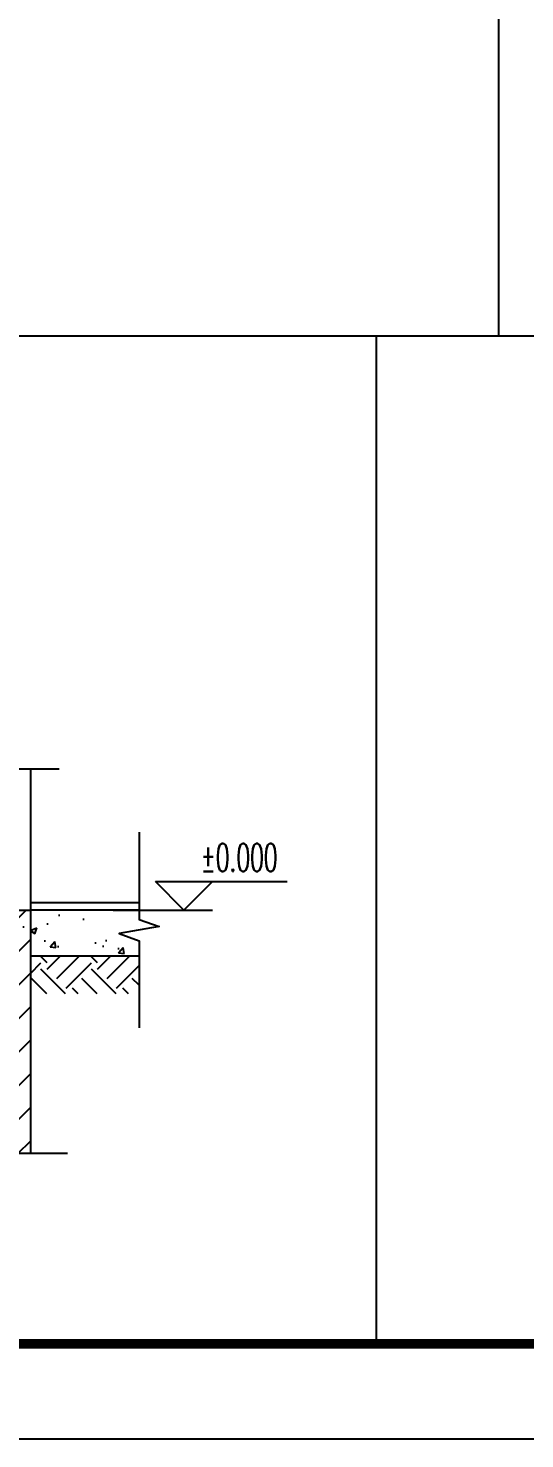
# Model space of a CAD drawing. Extents: x -1041549 to 749950, y -354245 to 17554.
# Drawn here: x 336081 to 337387, y -211190 to -207477 of the extents above; entities that cross this region are included whole.
import ezdxf

# ---------------------------------------------------------------- set-up
doc = ezdxf.new("R2010")
doc.units = 0
doc.header["$LTSCALE"] = 1000
doc.header["$MEASUREMENT"] = 0
for name, color, linetype in [('8', 8, 'Continuous'), ('9', 9, 'Continuous'), ('DIM_ELEV', 3, 'Continuous'), ('DIM_SYMB', 3, 'Continuous'), ('PUB_TEXT', 7, 'Continuous'), ('PUB_TITLE', 4, 'Continuous'), ('WINDOW', 3, 'Continuous')]:
    doc.layers.add(name, color=color, linetype=linetype)
doc.styles.add('_TCH_DIM', font='SIMPLEX', dxfattribs={"bigfont": 'GBCBIG'})

msp = doc.modelspace()

# ---------------------------------------------------------------- hatches: boundary and pattern name
at = {"layer": '8'}
h = msp.add_hatch(dxfattribs=at)
h.set_pattern_fill('普通砖', color=256, scale=25)
h.set_pattern_definition([(45, (282087.01, -234353.8), (-44.19419, 44.19419), [])])
h.paths.add_polyline_path([(336086.8, -209798.4), (335886.5, -209798.4), (335886.5, -210438.3), (335955, -210438.3), (335974.1, -210385.8), (335992.6, -210490.8), (336011.2, -210438.3), (336086.8, -210438.3)])
h = msp.add_hatch(dxfattribs=at)
h.set_pattern_fill('混凝土', color=256, scale=25)
h.set_pattern_definition([(50, (282087.01, -234398.68), (179.31505, -15.68803), [18.75, -206.25]), (355, (282087.01, -234398.68), (-34.68783, 188.04803), [15, -165]), (100.4514, (282101.95, -234399.99), (144.62735, 172.3599), [15.93505, -175.28553]), (46.1842, (282087, -234348.68), (266.8103, -41.37975), [28.125, -309.375]), (96.6356, (282109.24, -234352.13), (233.6657, 243.5295), [23.9026, -262.9282]), (351.1842, (282087, -234348.68), (233.6655, 243.5297), [22.5, -247.5]), (21, (282112.01, -234361.18), (149.22676, -100.65472), [18.75, -206.25]), (326, (282112.01, -234361.18), (60.82883, 181.2875), [15, -165]), (71.4514, (282124.44, -234369.57), (210.05566, 80.6326), [15.93505, -175.28553]), (37.5, (282087.01, -234398.68), (3.039964, 83.223463), [0, -163, 0, -167.5, 0, -165.625]), (7.5, (282087.01, -234398.68), (65.76738, 98.60293), [0, -95.5, 0, -159.25, 0, -63.125]), (327.5, (282031.26, -234398.68), (133.45561, -5.63872), [0, -62.5, 0, -195, 0, -258.75]), (317.5, (282006.26, -234398.68), (145.79654, 25.02625), [0, -81.25, 0, -129.5, 0, -183.75])])
h.paths.add_polyline_path([(336372.5, -209918.6), (336372.5, -209879), (336320, -209860.3), (336425, -209841.8), (336372.5, -209822.7), (336372.5, -209798.4), (336066.8, -209798.4), (336066.8, -209918.6)])
h = msp.add_hatch(dxfattribs=at)
h.set_pattern_fill('土壤', color=256, scale=25, angle=45)
h.set_pattern_definition([(45, (282087.01, -234398.68), (1e-14, 132.58252), [93.75, -93.75]), (45, (282062.15, -234373.82), (1e-14, 132.58252), [93.75, -93.75]), (45, (282037.29, -234348.96), (1e-14, 132.58252), [93.75, -93.75]), (135, (282037.29, -234332.39), (-132.58252, 3e-14), [93.75, -93.75]), (135, (282062.15, -234307.53), (-132.58252, 3e-14), [93.75, -93.75]), (135, (282087.01, -234282.67), (-132.58252, 3e-14), [93.75, -93.75])])
h.paths.add_polyline_path([(336372.5, -209918.6), (336086.8, -209918.6), (336086.8, -210018.6), (336372.5, -210018.6)])

# ---------------------------------------------------------------- linework, layer by layer
at = {"color": 8}
for p, q in [((337317.4, -204365.5), (337317.4, -208287)), ((327596.1, -208287), (342867.8, -208287)), ((336996.3, -208287), (336996.3, -210939.8))]:
    msp.add_line(p, q, dxfattribs=at)
at = {"layer": '8'}
msp.add_lwpolyline([(336086.8, -209778.4), (336372.5, -209778.4)], dxfattribs=at)
at = {"layer": '9'}
for p, q in [((336372.5, -209798.4), (336086.8, -209798.4)), ((336086.8, -209798.4), (336086.8, -210438.3))]:
    msp.add_line(p, q, dxfattribs=at)
for points in [[(335886.5, -210438.3), (335886.5, -209798.4), (336086.8, -209798.4), (336086.8, -210438.3)], [(336086.8, -209918.6), (336372.5, -209918.6)]]:
    msp.add_lwpolyline(points, dxfattribs=at)
at = {"layer": 'DIM_ELEV'}
for p, q in [((336490.4, -209798.4), (336415.4, -209723.4)), ((336415.4, -209723.4), (336762.3, -209723.4)), ((336490.4, -209798.4), (336565.4, -209723.4)), ((336304.7, -209798.4), (336565.4, -209798.4))]:
    msp.add_line(p, q, dxfattribs=at)
at = {"layer": 'DIM_SYMB'}
for points in [[(335819.4, -209426.4), (335952.9, -209426.4), (335972, -209373.9), (335990.5, -209478.9), (336009.1, -209426.4), (336162.5, -209426.4)], [(336372.5, -209593.4), (336372.5, -209822.7), (336425, -209841.8), (336320, -209860.3), (336372.5, -209879), (336372.5, -210108.3)], [(335802.1, -210438.3), (335955, -210438.3), (335974.1, -210385.8), (335992.6, -210490.8), (336011.2, -210438.3), (336184.1, -210438.3)]]:
    msp.add_lwpolyline(points, dxfattribs=at)
at = {"layer": 'PUB_TITLE'}
msp.add_lwpolyline([(326971.1, -211189.8), (347996.1, -211189.8), (347996.1, -196339.8), (326971.1, -196339.8)], close=True, dxfattribs=at)
msp.add_lwpolyline([(326971.1, -211189.8), (347996.1, -211189.8), (347996.1, -196339.8), (326971.1, -196339.8)], close=True, dxfattribs=at)
at = {"layer": 'PUB_TITLE', "const_width": 25}
msp.add_lwpolyline([(327596.1, -210939.8), (347746.1, -210939.8), (347746.1, -196589.8), (327596.1, -196589.8)], close=True, dxfattribs=at)
msp.add_lwpolyline([(327596.1, -210939.8), (347746.1, -210939.8), (347746.1, -196589.8), (327596.1, -196589.8)], close=True, dxfattribs=at)
at = {"layer": 'WINDOW'}
msp.add_line((336086.8, -209426.4), (336086.8, -209798.4), dxfattribs=at)

# ---------------------------------------------------------------- texts
at = {"layer": 'PUB_TEXT', "color": 7, "style": '_TCH_DIM', "width": 0.564706}
msp.add_text('%%P0.000', height=74.38, dxfattribs=at).set_placement((336534.8, -209697.1))

doc.saveas('drawing.dxf')
